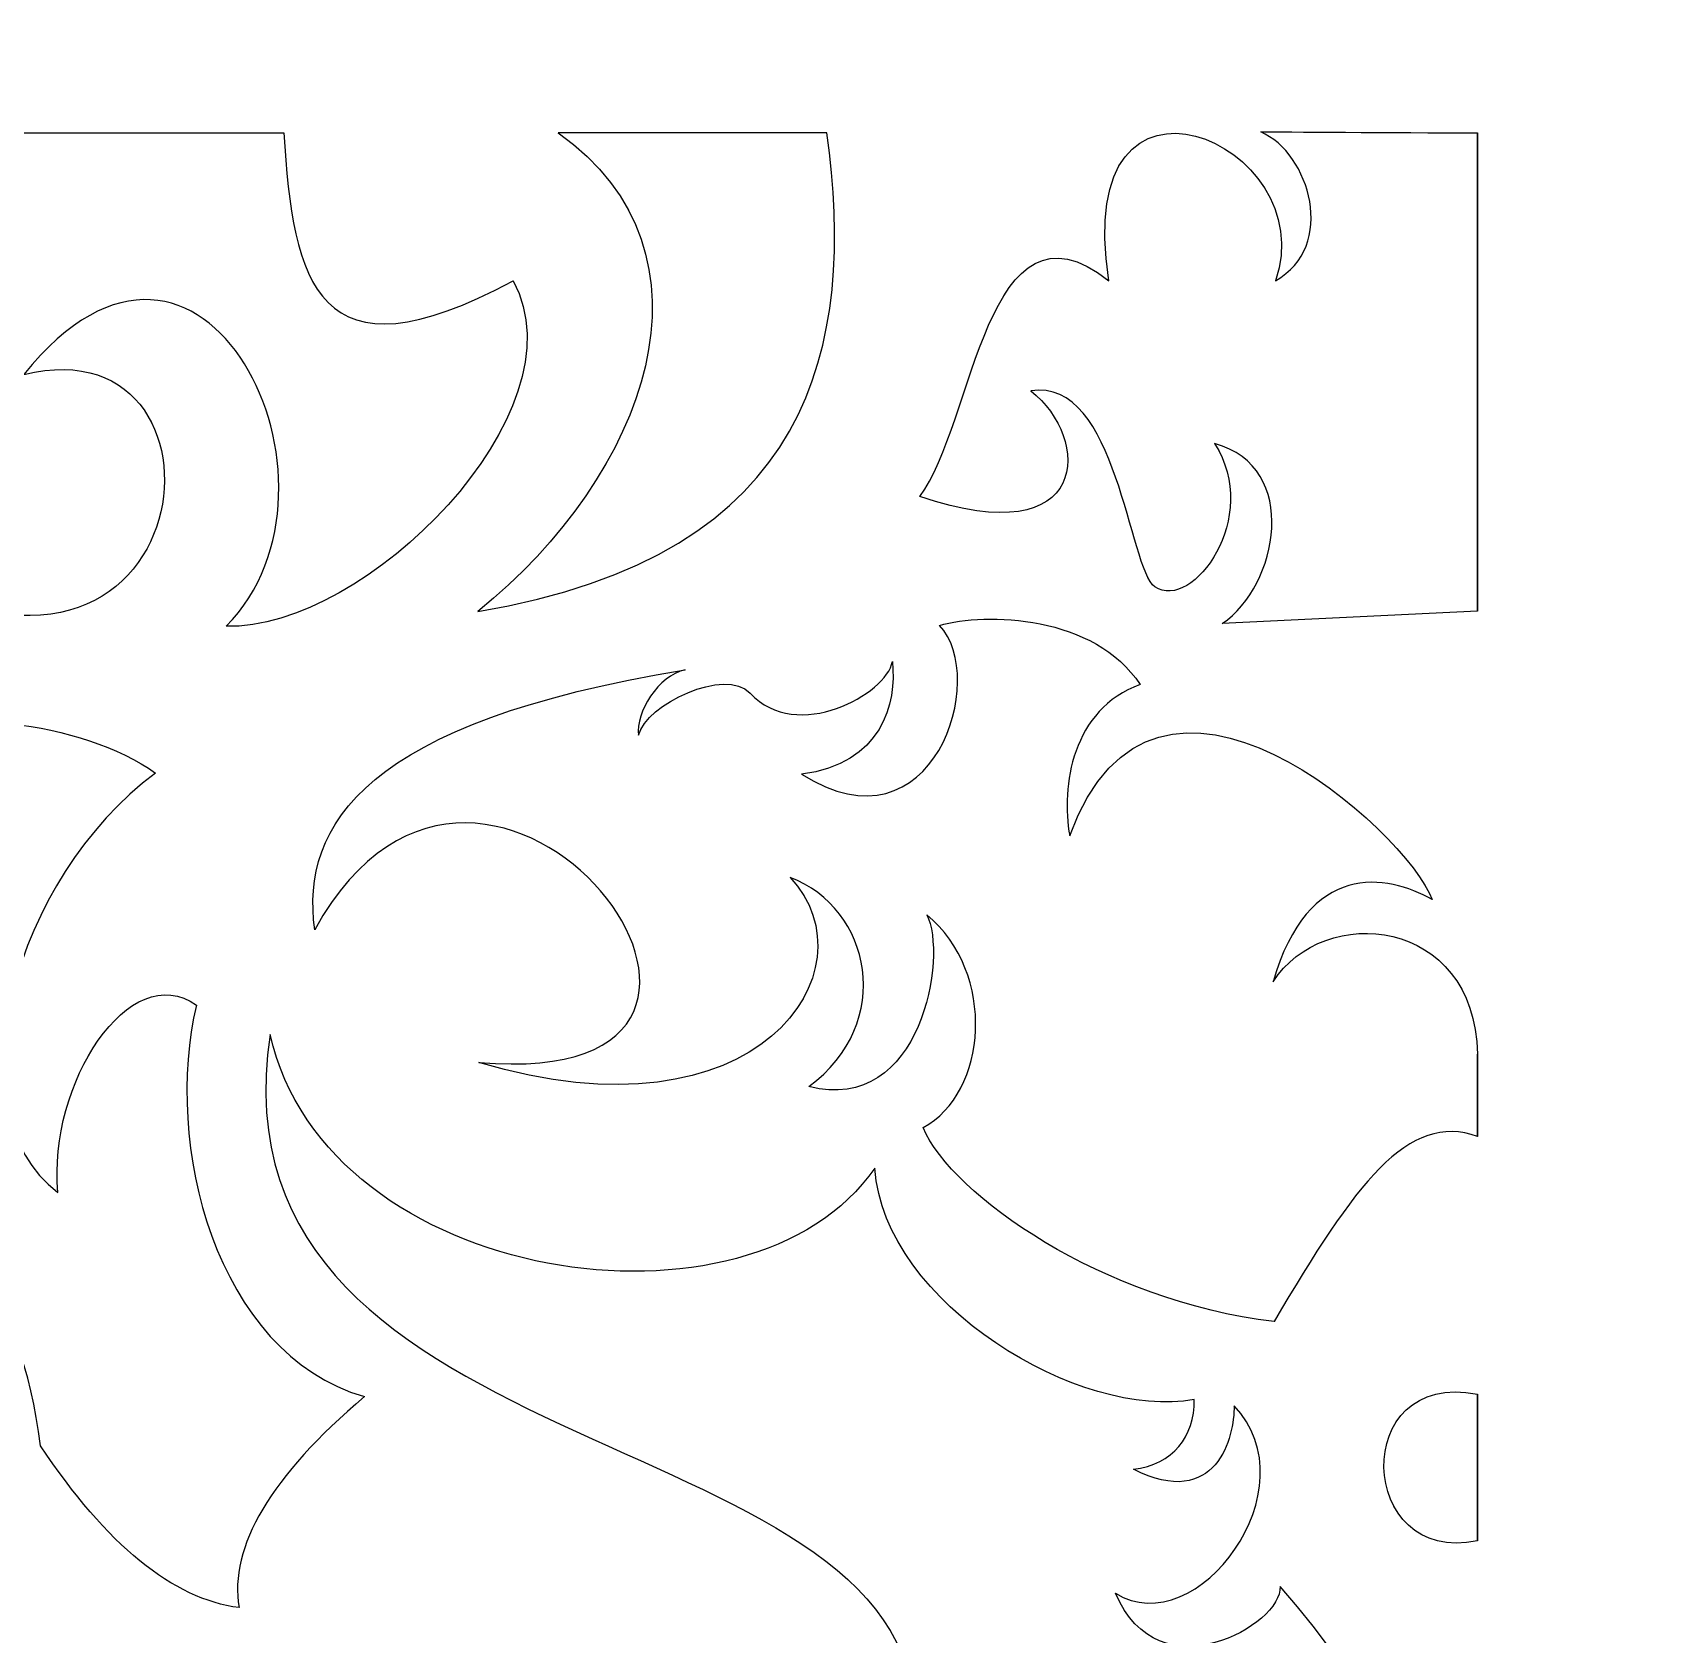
# Model space of a CAD drawing. Header units: centimetres. Extents: x -29.4 to 30.6, y -40.2 to 38.1.
# Drawn here: x -12.02 to -1.53, y 27.84 to 38.1 of the extents above; entities that cross this region are included whole.
import ezdxf

# ---------------------------------------------------------------- set-up
doc = ezdxf.new("R2010")
doc.units = ezdxf.units.CM
doc.header["$MEASUREMENT"] = 0
doc.layers.add('layer 1', color=7, linetype='Continuous')

msp = doc.modelspace()

# ---------------------------------------------------------------- linework, layer by layer
at = {"layer": 'layer 1', "color": 114}
for points, knots in [([(-4.15287, 37.46471), (-3.83652, 37.32696), (-3.66323, 36.73044), (-4.05876, 36.51082), (-4.05876, 36.51082), (-3.74689, 37.39173), (-5.377, 38.09943), (-5.12542, 36.51096), (-5.12542, 36.51096), (-5.91463, 37.13028), (-5.98626, 35.59102), (-6.33651, 35.12936), (-6.33651, 35.12936), (-5.22841, 34.75157), (-5.23949, 35.50597), (-5.62499, 35.80514), (-5.62499, 35.80514), (-5.07167, 35.89541), (-4.99581, 34.66122), (-4.8303, 34.55026), (-4.8303, 34.55026), (-4.58856, 34.38819), (-4.14507, 34.99804), (-4.44796, 35.46722), (-4.44796, 35.46722), (-3.89393, 35.31587), (-4.042, 34.55867), (-4.39871, 34.31439), (-4.39871, 34.31439), (-4.39871, 34.31439), (-2.76308, 34.39351), (-2.76308, 34.39351), (-2.76308, 34.39351), (-2.76308, 34.39351), (-2.76308, 34.39358), (-2.76308, 34.39358), (-2.76308, 34.39358), (-2.76308, 34.39358), (-2.76308, 37.45879), (-2.76308, 37.45879), (-2.76308, 37.45879), (-3.30879, 37.45879), (-4.01182, 37.46471), (-4.15287, 37.46471)], [0, 0, 0, 0, 0.08333333, 0.08333333, 0.08333333, 0.08333333, 0.16666667, 0.16666667, 0.16666667, 0.16666667, 0.25, 0.25, 0.25, 0.25, 0.33333333, 0.33333333, 0.33333333, 0.33333333, 0.41666667, 0.41666667, 0.41666667, 0.41666667, 0.5, 0.5, 0.5, 0.5, 0.58333333, 0.58333333, 0.58333333, 0.58333333, 0.66666667, 0.66666667, 0.66666667, 0.66666667, 0.75, 0.75, 0.75, 0.75, 0.83333333, 0.83333333, 0.83333333, 0.83333333, 1, 1, 1, 1]), ([(-15.14714, 37.45879), (-14.9765, 36.15432), (-14.52132, 35.67394), (-13.39082, 36.18206), (-13.39082, 36.18206), (-12.93069, 36.38888), (-12.2964, 36.06571), (-12.44113, 35.16316), (-12.44113, 35.16316), (-12.86848, 36.36093), (-14.10282, 35.39481), (-13.15655, 34.77275), (-13.15655, 34.77275), (-10.93396, 33.31166), (-10.59062, 36.27978), (-12.07453, 35.91026), (-12.07453, 35.91026), (-10.92911, 37.34191), (-9.88439, 35.1986), (-10.77908, 34.29746), (-10.77908, 34.29746), (-9.89731, 34.26743), (-8.48243, 35.66498), (-8.94094, 36.51096), (-8.94094, 36.51096), (-10.19758, 35.8317), (-10.35464, 36.50093), (-10.40877, 37.45879), (-10.40877, 37.45879), (-12.4222, 37.45879), (-14.00165, 37.45879), (-15.14714, 37.45879)], [0, 0, 0, 0, 0.11111111, 0.11111111, 0.11111111, 0.11111111, 0.22222222, 0.22222222, 0.22222222, 0.22222222, 0.33333333, 0.33333333, 0.33333333, 0.33333333, 0.44444444, 0.44444444, 0.44444444, 0.44444444, 0.55555556, 0.55555556, 0.55555556, 0.55555556, 0.66666667, 0.66666667, 0.66666667, 0.66666667, 0.77777778, 0.77777778, 0.77777778, 0.77777778, 1, 1, 1, 1]), ([(-9.16653, 34.39281), (-8.07963, 35.27145), (-7.56546, 36.68532), (-8.65192, 37.45879), (-8.65192, 37.45879), (-7.81417, 37.45879), (-7.48649, 37.45879), (-6.93135, 37.45879), (-6.93135, 37.45879), (-6.74356, 36.09452), (-7.01344, 34.74823), (-9.16653, 34.39281)], [0, 0, 0, 0, 0.25, 0.25, 0.25, 0.25, 0.5, 0.5, 0.5, 0.5, 1, 1, 1, 1]), ([(-2.76308, 34.39358), (-2.76308, 34.39358), (-2.76308, 37.45879), (-2.76308, 37.45879), (-2.76308, 37.45879), (-2.76308, 37.45879), (-2.76308, 34.39358), (-2.76308, 34.39358)], [0, 0, 0, 0, 0.33333333, 0.33333333, 0.33333333, 0.33333333, 1, 1, 1, 1]), ([(-2.76308, 31.55678), (-2.78636, 32.44387), (-3.75172, 32.52256), (-4.07324, 32.02082), (-4.07324, 32.02082), (-3.85037, 32.79491), (-3.34483, 32.71312), (-3.05433, 32.54635), (-3.05433, 32.54635), (-3.21246, 32.97677), (-4.82888, 34.46084), (-5.37563, 32.95556), (-5.37563, 32.95556), (-5.43467, 33.27099), (-5.35908, 33.76717), (-4.92563, 33.92352), (-4.92563, 33.92352), (-5.21046, 34.36823), (-5.91881, 34.39023), (-6.20981, 34.30309), (-6.20981, 34.30309), (-5.89137, 33.97386), (-6.24674, 32.8157), (-7.09353, 33.34985), (-7.09353, 33.34985), (-6.58088, 33.4171), (-6.48227, 33.80262), (-6.51216, 34.07126), (-6.51216, 34.07126), (-6.54688, 33.86429), (-7.12568, 33.54488), (-7.42287, 33.8689), (-7.42287, 33.8689), (-7.57931, 34.03946), (-8.09258, 33.79613), (-8.13755, 33.59961), (-8.13755, 33.59961), (-8.15758, 33.74472), (-8.01162, 33.98302), (-7.83886, 34.01805), (-7.83886, 34.01805), (-9.878, 33.68704), (-10.30503, 33.02886), (-10.21168, 32.35373), (-10.21168, 32.35373), (-9.10234, 34.36008), (-6.78874, 31.29429), (-9.16174, 31.50409), (-9.16174, 31.50409), (-7.37081, 30.96134), (-6.61586, 32.09858), (-7.16656, 32.68903), (-7.16656, 32.68903), (-6.64926, 32.49254), (-6.49058, 31.75714), (-7.0477, 31.34878), (-7.0477, 31.34878), (-6.32335, 31.16415), (-6.15735, 32.1908), (-6.29172, 32.44971), (-6.29172, 32.44971), (-5.84142, 32.07657), (-5.90066, 31.30719), (-6.3156, 31.08623), (-6.3156, 31.08623), (-6.12973, 30.64996), (-5.1638, 29.97555), (-4.06655, 29.84323), (-4.06655, 29.84323), (-3.54956, 30.72425), (-3.21039, 31.18979), (-2.76308, 31.0296), (-2.76308, 31.0296), (-2.76308, 31.27989), (-2.76308, 31.46667), (-2.76308, 31.55678)], [0, 0, 0, 0, 0.05, 0.05, 0.05, 0.05, 0.1, 0.1, 0.1, 0.1, 0.15, 0.15, 0.15, 0.15, 0.2, 0.2, 0.2, 0.2, 0.25, 0.25, 0.25, 0.25, 0.3, 0.3, 0.3, 0.3, 0.35, 0.35, 0.35, 0.35, 0.4, 0.4, 0.4, 0.4, 0.45, 0.45, 0.45, 0.45, 0.5, 0.5, 0.5, 0.5, 0.55, 0.55, 0.55, 0.55, 0.6, 0.6, 0.6, 0.6, 0.65, 0.65, 0.65, 0.65, 0.7, 0.7, 0.7, 0.7, 0.75, 0.75, 0.75, 0.75, 0.8, 0.8, 0.8, 0.8, 0.85, 0.85, 0.85, 0.85, 0.9, 0.9, 0.9, 0.9, 1, 1, 1, 1]), ([(-13.2851, 30.75929), (-12.53322, 30.60911), (-12.0942, 30.03846), (-11.96804, 29.0473), (-11.96804, 29.0473), (-11.54417, 28.41157), (-11.12029, 28.06617), (-10.69641, 28.0111), (-10.69641, 28.0111), (-10.762, 28.40156), (-10.49455, 28.85208), (-9.89406, 29.36267), (-9.89406, 29.36267), (-10.85284, 29.64299), (-11.1811, 30.98956), (-10.96916, 31.87058), (-10.96916, 31.87058), (-11.39783, 32.17593), (-11.92155, 31.36649), (-11.8569, 30.67068), (-11.8569, 30.67068), (-12.54872, 31.19629), (-12.14029, 32.68152), (-11.23122, 33.35731), (-11.23122, 33.35731), (-11.69305, 33.68644), (-12.66959, 33.82157), (-12.90663, 33.49246), (-12.90663, 33.49246), (-12.50222, 33.47953), (-12.47812, 31.57994), (-13.2851, 30.75929)], [0, 0, 0, 0, 0.11111111, 0.11111111, 0.11111111, 0.11111111, 0.22222222, 0.22222222, 0.22222222, 0.22222222, 0.33333333, 0.33333333, 0.33333333, 0.33333333, 0.44444444, 0.44444444, 0.44444444, 0.44444444, 0.55555556, 0.55555556, 0.55555556, 0.55555556, 0.66666667, 0.66666667, 0.66666667, 0.66666667, 0.77777778, 0.77777778, 0.77777778, 0.77777778, 1, 1, 1, 1]), ([(-10.49682, 31.68286), (-10.13731, 30.06776), (-7.41071, 29.67642), (-6.62518, 30.82687), (-6.62518, 30.82687), (-6.5612, 29.95221), (-5.30482, 29.20893), (-4.57809, 29.344), (-4.57809, 29.344), (-4.57555, 29.10636), (-4.71426, 28.92771), (-4.96843, 28.89726), (-4.96843, 28.89726), (-4.43667, 28.62986), (-4.31975, 29.1071), (-4.32318, 29.30432), (-4.32318, 29.30432), (-3.8192, 28.77985), (-4.55847, 27.77715), (-5.08296, 28.10369), (-5.08296, 28.10369), (-4.80939, 27.44749), (-4.01193, 27.90159), (-4.02869, 28.14642), (-4.02869, 28.14642), (-1.52953, 25.34688), (-6.5111, 25.14982), (-6.24195, 26.63134), (-6.24195, 26.63134), (-6.21352, 26.78785), (-5.46525, 27.09386), (-5.78604, 27.77597), (-5.78604, 27.77597), (-5.87759, 27.43635), (-6.18293, 27.21768), (-6.37843, 27.19713), (-6.37843, 27.19713), (-6.21382, 29.25603), (-10.92754, 28.82181), (-10.49682, 31.68286)], [0, 0, 0, 0, 0.09090909, 0.09090909, 0.09090909, 0.09090909, 0.18181818, 0.18181818, 0.18181818, 0.18181818, 0.27272727, 0.27272727, 0.27272727, 0.27272727, 0.36363636, 0.36363636, 0.36363636, 0.36363636, 0.45454545, 0.45454545, 0.45454545, 0.45454545, 0.54545455, 0.54545455, 0.54545455, 0.54545455, 0.63636364, 0.63636364, 0.63636364, 0.63636364, 0.72727273, 0.72727273, 0.72727273, 0.72727273, 0.81818182, 0.81818182, 0.81818182, 0.81818182, 1, 1, 1, 1]), ([(-2.76308, 31.02959), (-2.76308, 31.02959), (-2.76308, 31.0296), (-2.76308, 31.0296), (-2.76308, 31.0296), (-2.76308, 31.0296), (-2.76308, 31.55678), (-2.76308, 31.55678), (-2.76308, 31.55678), (-2.76308, 31.55678), (-2.76308, 31.02959), (-2.76308, 31.02959)], [0, 0, 0, 0, 0.25, 0.25, 0.25, 0.25, 0.5, 0.5, 0.5, 0.5, 1, 1, 1, 1]), ([(-2.76308, 29.37769), (-3.58895, 29.54421), (-3.5382, 28.27275), (-2.76308, 28.4391), (-2.76308, 28.4391), (-2.76308, 28.83706), (-2.76308, 29.14992), (-2.76308, 29.37769)], [0, 0, 0, 0, 0.33333333, 0.33333333, 0.33333333, 0.33333333, 1, 1, 1, 1]), ([(-2.76308, 28.43908), (-2.76308, 28.43908), (-2.76308, 28.4391), (-2.76308, 28.4391), (-2.76308, 28.4391), (-2.76308, 28.4391), (-2.76308, 29.37769), (-2.76308, 29.37769), (-2.76308, 29.37769), (-2.76308, 29.37769), (-2.76308, 29.37769), (-2.76308, 29.37769), (-2.76308, 29.37769), (-2.76308, 29.37769), (-2.76308, 28.43908), (-2.76308, 28.43908)], [0, 0, 0, 0, 0.2, 0.2, 0.2, 0.2, 0.4, 0.4, 0.4, 0.4, 0.6, 0.6, 0.6, 0.6, 1, 1, 1, 1])]:
    msp.add_open_spline(points, degree=3, knots=knots, dxfattribs=at)
at = {"layer": 'layer 1', "color": 250, "lineweight": 20}
for points, knots in [([(-4.15287, 37.46471), (-3.83652, 37.32696), (-3.66323, 36.73044), (-4.05876, 36.51082), (-4.05876, 36.51082), (-3.74689, 37.39173), (-5.377, 38.09943), (-5.12542, 36.51096), (-5.12542, 36.51096), (-5.91463, 37.13028), (-5.98626, 35.59102), (-6.33651, 35.12936), (-6.33651, 35.12936), (-5.22841, 34.75157), (-5.23949, 35.50597), (-5.62499, 35.80514), (-5.62499, 35.80514), (-5.07167, 35.89541), (-4.99581, 34.66122), (-4.8303, 34.55026), (-4.8303, 34.55026), (-4.58856, 34.38819), (-4.14507, 34.99804), (-4.44796, 35.46722), (-4.44796, 35.46722), (-3.89393, 35.31587), (-4.042, 34.55867), (-4.39871, 34.31439), (-4.39871, 34.31439), (-4.39871, 34.31439), (-2.76308, 34.39351), (-2.76308, 34.39351), (-2.76308, 34.39351), (-2.76308, 34.39351), (-2.76308, 34.39358), (-2.76308, 34.39358), (-2.76308, 34.39358), (-2.76308, 34.39358), (-2.76308, 37.45879), (-2.76308, 37.45879), (-2.76308, 37.45879), (-3.30879, 37.45879), (-4.01182, 37.46471), (-4.15287, 37.46471)], [0, 0, 0, 0, 0.08333333, 0.08333333, 0.08333333, 0.08333333, 0.16666667, 0.16666667, 0.16666667, 0.16666667, 0.25, 0.25, 0.25, 0.25, 0.33333333, 0.33333333, 0.33333333, 0.33333333, 0.41666667, 0.41666667, 0.41666667, 0.41666667, 0.5, 0.5, 0.5, 0.5, 0.58333333, 0.58333333, 0.58333333, 0.58333333, 0.66666667, 0.66666667, 0.66666667, 0.66666667, 0.75, 0.75, 0.75, 0.75, 0.83333333, 0.83333333, 0.83333333, 0.83333333, 1, 1, 1, 1]), ([(-15.14714, 37.45879), (-14.9765, 36.15432), (-14.52132, 35.67394), (-13.39082, 36.18206), (-13.39082, 36.18206), (-12.93069, 36.38888), (-12.2964, 36.06571), (-12.44113, 35.16316), (-12.44113, 35.16316), (-12.86848, 36.36093), (-14.10282, 35.39481), (-13.15655, 34.77275), (-13.15655, 34.77275), (-10.93396, 33.31166), (-10.59062, 36.27978), (-12.07453, 35.91026), (-12.07453, 35.91026), (-10.92911, 37.34191), (-9.88439, 35.1986), (-10.77908, 34.29746), (-10.77908, 34.29746), (-9.89731, 34.26743), (-8.48243, 35.66498), (-8.94094, 36.51096), (-8.94094, 36.51096), (-10.19758, 35.8317), (-10.35464, 36.50093), (-10.40877, 37.45879), (-10.40877, 37.45879), (-12.4222, 37.45879), (-14.00165, 37.45879), (-15.14714, 37.45879)], [0, 0, 0, 0, 0.11111111, 0.11111111, 0.11111111, 0.11111111, 0.22222222, 0.22222222, 0.22222222, 0.22222222, 0.33333333, 0.33333333, 0.33333333, 0.33333333, 0.44444444, 0.44444444, 0.44444444, 0.44444444, 0.55555556, 0.55555556, 0.55555556, 0.55555556, 0.66666667, 0.66666667, 0.66666667, 0.66666667, 0.77777778, 0.77777778, 0.77777778, 0.77777778, 1, 1, 1, 1]), ([(-9.16653, 34.39281), (-8.07963, 35.27145), (-7.56546, 36.68532), (-8.65192, 37.45879), (-8.65192, 37.45879), (-7.81417, 37.45879), (-7.48649, 37.45879), (-6.93135, 37.45879), (-6.93135, 37.45879), (-6.74356, 36.09452), (-7.01344, 34.74823), (-9.16653, 34.39281)], [0, 0, 0, 0, 0.25, 0.25, 0.25, 0.25, 0.5, 0.5, 0.5, 0.5, 1, 1, 1, 1]), ([(-2.76308, 31.55678), (-2.78636, 32.44387), (-3.75172, 32.52256), (-4.07324, 32.02082), (-4.07324, 32.02082), (-3.85037, 32.79491), (-3.34483, 32.71312), (-3.05433, 32.54635), (-3.05433, 32.54635), (-3.21246, 32.97677), (-4.82888, 34.46084), (-5.37563, 32.95556), (-5.37563, 32.95556), (-5.43467, 33.27099), (-5.35908, 33.76717), (-4.92563, 33.92352), (-4.92563, 33.92352), (-5.21046, 34.36823), (-5.91881, 34.39023), (-6.20981, 34.30309), (-6.20981, 34.30309), (-5.89137, 33.97386), (-6.24674, 32.8157), (-7.09353, 33.34985), (-7.09353, 33.34985), (-6.58088, 33.4171), (-6.48227, 33.80262), (-6.51216, 34.07126), (-6.51216, 34.07126), (-6.54688, 33.86429), (-7.12568, 33.54488), (-7.42287, 33.8689), (-7.42287, 33.8689), (-7.57931, 34.03946), (-8.09258, 33.79613), (-8.13755, 33.59961), (-8.13755, 33.59961), (-8.15758, 33.74472), (-8.01162, 33.98302), (-7.83886, 34.01805), (-7.83886, 34.01805), (-9.878, 33.68704), (-10.30503, 33.02886), (-10.21168, 32.35373), (-10.21168, 32.35373), (-9.10234, 34.36008), (-6.78874, 31.29429), (-9.16174, 31.50409), (-9.16174, 31.50409), (-7.37081, 30.96134), (-6.61586, 32.09858), (-7.16656, 32.68903), (-7.16656, 32.68903), (-6.64926, 32.49254), (-6.49058, 31.75714), (-7.0477, 31.34878), (-7.0477, 31.34878), (-6.32335, 31.16415), (-6.15735, 32.1908), (-6.29172, 32.44971), (-6.29172, 32.44971), (-5.84142, 32.07657), (-5.90066, 31.30719), (-6.3156, 31.08623), (-6.3156, 31.08623), (-6.12973, 30.64996), (-5.1638, 29.97555), (-4.06655, 29.84323), (-4.06655, 29.84323), (-3.54956, 30.72425), (-3.21039, 31.18979), (-2.76308, 31.0296), (-2.76308, 31.0296), (-2.76308, 31.27989), (-2.76308, 31.46667), (-2.76308, 31.55678)], [0, 0, 0, 0, 0.05, 0.05, 0.05, 0.05, 0.1, 0.1, 0.1, 0.1, 0.15, 0.15, 0.15, 0.15, 0.2, 0.2, 0.2, 0.2, 0.25, 0.25, 0.25, 0.25, 0.3, 0.3, 0.3, 0.3, 0.35, 0.35, 0.35, 0.35, 0.4, 0.4, 0.4, 0.4, 0.45, 0.45, 0.45, 0.45, 0.5, 0.5, 0.5, 0.5, 0.55, 0.55, 0.55, 0.55, 0.6, 0.6, 0.6, 0.6, 0.65, 0.65, 0.65, 0.65, 0.7, 0.7, 0.7, 0.7, 0.75, 0.75, 0.75, 0.75, 0.8, 0.8, 0.8, 0.8, 0.85, 0.85, 0.85, 0.85, 0.9, 0.9, 0.9, 0.9, 1, 1, 1, 1]), ([(-13.2851, 30.75929), (-12.53322, 30.60911), (-12.0942, 30.03846), (-11.96804, 29.0473), (-11.96804, 29.0473), (-11.54417, 28.41157), (-11.12029, 28.06617), (-10.69641, 28.0111), (-10.69641, 28.0111), (-10.762, 28.40156), (-10.49455, 28.85208), (-9.89406, 29.36267), (-9.89406, 29.36267), (-10.85284, 29.64299), (-11.1811, 30.98956), (-10.96916, 31.87058), (-10.96916, 31.87058), (-11.39783, 32.17593), (-11.92155, 31.36649), (-11.8569, 30.67068), (-11.8569, 30.67068), (-12.54872, 31.19629), (-12.14029, 32.68152), (-11.23122, 33.35731), (-11.23122, 33.35731), (-11.69305, 33.68644), (-12.66959, 33.82157), (-12.90663, 33.49246), (-12.90663, 33.49246), (-12.50222, 33.47953), (-12.47812, 31.57994), (-13.2851, 30.75929)], [0, 0, 0, 0, 0.11111111, 0.11111111, 0.11111111, 0.11111111, 0.22222222, 0.22222222, 0.22222222, 0.22222222, 0.33333333, 0.33333333, 0.33333333, 0.33333333, 0.44444444, 0.44444444, 0.44444444, 0.44444444, 0.55555556, 0.55555556, 0.55555556, 0.55555556, 0.66666667, 0.66666667, 0.66666667, 0.66666667, 0.77777778, 0.77777778, 0.77777778, 0.77777778, 1, 1, 1, 1]), ([(-10.49682, 31.68286), (-10.13731, 30.06776), (-7.41071, 29.67642), (-6.62518, 30.82687), (-6.62518, 30.82687), (-6.5612, 29.95221), (-5.30482, 29.20893), (-4.57809, 29.344), (-4.57809, 29.344), (-4.57555, 29.10636), (-4.71426, 28.92771), (-4.96843, 28.89726), (-4.96843, 28.89726), (-4.43667, 28.62986), (-4.31975, 29.1071), (-4.32318, 29.30432), (-4.32318, 29.30432), (-3.8192, 28.77985), (-4.55847, 27.77715), (-5.08296, 28.10369), (-5.08296, 28.10369), (-4.80939, 27.44749), (-4.01193, 27.90159), (-4.02869, 28.14642), (-4.02869, 28.14642), (-1.52953, 25.34688), (-6.5111, 25.14982), (-6.24195, 26.63134), (-6.24195, 26.63134), (-6.21352, 26.78785), (-5.46525, 27.09386), (-5.78604, 27.77597), (-5.78604, 27.77597), (-5.87759, 27.43635), (-6.18293, 27.21768), (-6.37843, 27.19713), (-6.37843, 27.19713), (-6.21382, 29.25603), (-10.92754, 28.82181), (-10.49682, 31.68286)], [0, 0, 0, 0, 0.09090909, 0.09090909, 0.09090909, 0.09090909, 0.18181818, 0.18181818, 0.18181818, 0.18181818, 0.27272727, 0.27272727, 0.27272727, 0.27272727, 0.36363636, 0.36363636, 0.36363636, 0.36363636, 0.45454545, 0.45454545, 0.45454545, 0.45454545, 0.54545455, 0.54545455, 0.54545455, 0.54545455, 0.63636364, 0.63636364, 0.63636364, 0.63636364, 0.72727273, 0.72727273, 0.72727273, 0.72727273, 0.81818182, 0.81818182, 0.81818182, 0.81818182, 1, 1, 1, 1]), ([(-2.76308, 31.02959), (-2.76308, 31.02959), (-2.76308, 31.0296), (-2.76308, 31.0296), (-2.76308, 31.0296), (-2.76308, 31.0296), (-2.76308, 31.55678), (-2.76308, 31.55678)], [0, 0, 0, 0, 0.33333333, 0.33333333, 0.33333333, 0.33333333, 1, 1, 1, 1]), ([(-2.76308, 29.37769), (-3.58895, 29.54421), (-3.5382, 28.27275), (-2.76308, 28.4391), (-2.76308, 28.4391), (-2.76308, 28.83706), (-2.76308, 29.14992), (-2.76308, 29.37769)], [0, 0, 0, 0, 0.33333333, 0.33333333, 0.33333333, 0.33333333, 1, 1, 1, 1]), ([(-2.76308, 28.43908), (-2.76308, 28.43908), (-2.76308, 28.4391), (-2.76308, 28.4391), (-2.76308, 28.4391), (-2.76308, 28.4391), (-2.76308, 29.37769), (-2.76308, 29.37769), (-2.76308, 29.37769), (-2.76308, 29.37769), (-2.76308, 29.37769), (-2.76308, 29.37769)], [0, 0, 0, 0, 0.25, 0.25, 0.25, 0.25, 0.5, 0.5, 0.5, 0.5, 1, 1, 1, 1])]:
    msp.add_open_spline(points, degree=3, knots=knots, dxfattribs=at)
msp.add_open_spline([(-2.76308, 34.39358), (-2.76308, 34.39358), (-2.76308, 37.45879), (-2.76308, 37.45879)], degree=3, dxfattribs=at)

doc.saveas('drawing.dxf')
